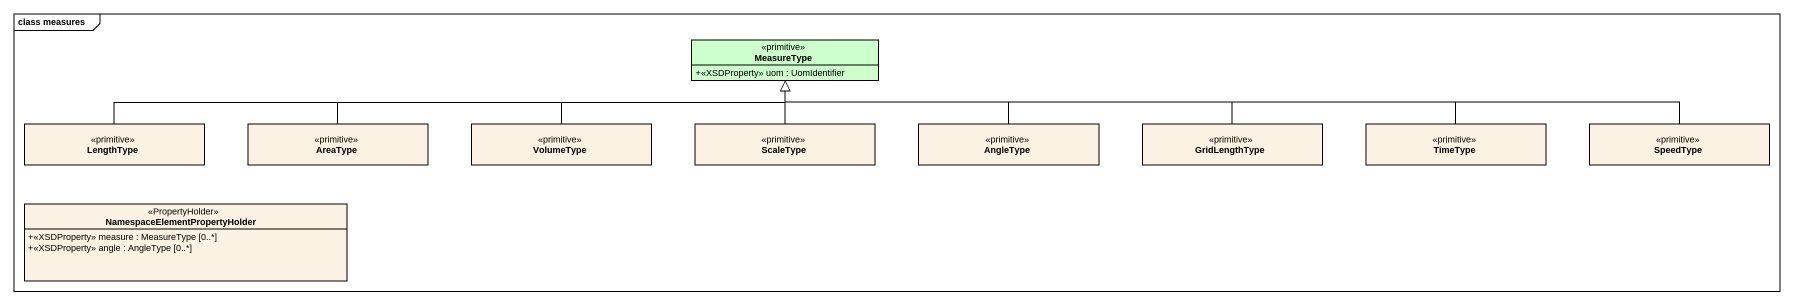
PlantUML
@startuml
mainframe class measures
hide circle
hide empty members
skinparam classAttributeIconSize 0
class MeasureType <<primitive>> #CCFFCC {
  +<<XSDProperty>> uom : UomIdentifier
}
class LengthType <<primitive>>
class AreaType <<primitive>>
class VolumeType <<primitive>>
class ScaleType <<primitive>>
class AngleType <<primitive>>
class GridLengthType <<primitive>>
class TimeType <<primitive>>
class SpeedType <<primitive>>
class "NamespaceElementPropertyHolder" as NamespaceElementPropertyHold <<PropertyHolder>> {
  +<<XSDProperty>> measure : MeasureType [0..*]
  +<<XSDProperty>> angle : AngleType [0..*]
}
LengthType -right-|> MeasureType
AreaType -right-|> MeasureType
VolumeType -right-|> MeasureType
ScaleType -up-|> MeasureType
AngleType -left-|> MeasureType
GridLengthType -left-|> MeasureType
TimeType -left-|> MeasureType
SpeedType -left-|> MeasureType
@enduml
